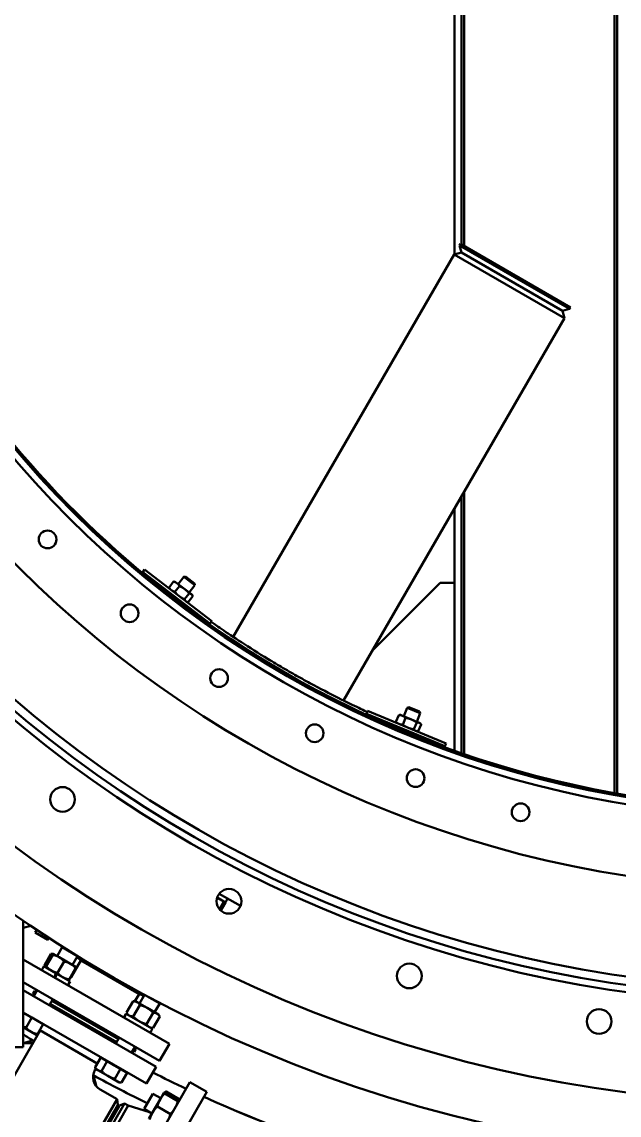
# Model space of a CAD drawing. Header units: inches. Extents: x 11 to 1621, y 11 to 1332.
# Drawn here: x 1219.9 to 1241.02, y 311.6 to 350.31 of the extents above; entities that cross this region are included whole.
import ezdxf

# ---------------------------------------------------------------- set-up
doc = ezdxf.new("R2010")
doc.units = ezdxf.units.IN
doc.header["$LTSCALE"] = 48
doc.header["$MEASUREMENT"] = 0
doc.layers.add('Visible (ANSI)', color=7, linetype='Continuous', lineweight=50)

msp = doc.modelspace()

# ---------------------------------------------------------------- linework, layer by layer
at = {"layer": 'Visible (ANSI)'}
for p, q in [((1240.855266, 323.006706), (1240.855266, 393.753764)), ((1240.946979, 322.990386), (1240.946979, 393.770084)), ((1235.196979, 342.079436), (1235.196979, 374.681033)), ((1235.446979, 374.329536), (1235.446979, 342.430934)), ((1235.538693, 342.377983), (1235.538693, 374.382487)), ((1235.373422, 342.401233), (1235.404672, 342.45536)), ((1235.373422, 342.401233), (1239.270537, 340.151233)), ((1235.442052, 342.145103), (1235.373422, 342.401233)), ((1239.301787, 340.20536), (1235.404672, 342.45536)), ((1235.185922, 342.076474), (1227.369532, 328.538088)), ((1235.442052, 342.145103), (1235.185922, 342.076474)), ((1239.083037, 339.826474), (1235.185922, 342.076474)), ((1235.442052, 342.145103), (1239.014407, 340.082603)), ((1239.014407, 340.082603), (1235.442052, 342.145103)), ((1239.014407, 340.082603), (1239.270537, 340.151233)), ((1239.014407, 340.082603), (1239.083037, 339.826474)), ((1239.270537, 340.151233), (1239.301787, 340.20536)), ((1239.083037, 339.826474), (1231.266646, 326.288088)), ((1235.538693, 324.38629), (1235.538693, 333.68749)), ((1235.446979, 333.528638), (1235.446979, 324.417882)), ((1235.196979, 324.505408), (1235.196979, 333.095625)), ((1223.938624, 330.984016), (1223.898175, 330.93637)), ((1224.170466, 330.835518), (1224.237065, 330.922311)), ((1224.170466, 330.835518), (1226.550526, 329.009234)), ((1224.237065, 330.922311), (1226.617125, 329.096027)), ((1225.419299, 330.409679), (1225.619386, 330.670437)), ((1225.684687, 330.678023), (1225.619386, 330.670437)), ((1226.016062, 330.366056), (1225.619386, 330.670437)), ((1225.684687, 330.678023), (1226.006489, 330.431096)), ((1225.10297, 330.291977), (1225.260576, 330.497373)), ((1225.129587, 330.237454), (1225.113846, 330.267694)), ((1225.32013, 330.485774), (1225.286847, 330.493153)), ((1225.312099, 330.131506), (1225.469705, 330.336903)), ((1225.381609, 330.438599), (1225.32013, 330.485774)), ((1225.65647, 330.227691), (1225.381609, 330.438599)), ((1225.892498, 330.04658), (1225.65647, 330.227691)), ((1225.815976, 330.105298), (1226.016062, 330.366056)), ((1226.006489, 330.431096), (1226.016062, 330.366056)), ((1234.696979, 330.451101), (1232.267505, 328.021626)), ((1235.196979, 330.451101), (1234.696979, 330.451101)), ((1225.121807, 330.021979), (1225.162158, 330.074566)), ((1225.652692, 329.87016), (1225.810298, 330.075556)), ((1225.784156, 329.769284), (1225.941762, 329.974681)), ((1225.915145, 330.029203), (1225.892498, 330.04658)), ((1225.915145, 330.029203), (1225.930886, 329.998964)), ((1225.518483, 329.717599), (1225.558835, 329.770186)), ((1225.724602, 329.780883), (1225.757885, 329.773505)), ((1226.508284, 329.041647), (1226.486391, 329.0106)), ((1226.486391, 329.0106), (1226.508284, 329.041647)), ((1226.486391, 329.0106), (1226.508284, 329.041647)), ((1226.550526, 329.009234), (1226.617125, 329.096027)), ((1233.400668, 325.726274), (1233.526448, 326.029933)), ((1233.58756, 326.054162), (1233.526448, 326.029933)), ((1233.988388, 325.838592), (1233.526448, 326.029933)), ((1233.58756, 326.054162), (1233.962307, 325.898937)), ((1232.084173, 325.814381), (1232.126039, 325.915454)), ((1232.084173, 325.814381), (1234.855812, 324.666331)), ((1232.133365, 325.794006), (1232.117424, 325.759522)), ((1232.126039, 325.915454), (1234.897677, 324.767404)), ((1233.125581, 325.53071), (1233.224656, 325.7699)), ((1233.285183, 325.774109), (1233.251124, 325.772622)), ((1233.356777, 325.744454), (1233.285183, 325.774109)), ((1233.676859, 325.611872), (1233.356777, 325.744454)), ((1233.369117, 325.429835), (1233.468192, 325.669024)), ((1233.95172, 325.49802), (1233.676859, 325.611872)), ((1233.862608, 325.534932), (1233.988388, 325.838592)), ((1233.962307, 325.898937), (1233.988388, 325.838592)), ((1233.165403, 325.484935), (1233.142371, 325.51007)), ((1233.213657, 325.274788), (1233.239022, 325.336027)), ((1233.765746, 325.265545), (1233.864822, 325.504735)), ((1233.858313, 325.197922), (1233.892371, 325.199409)), ((1233.918839, 325.202132), (1234.017915, 325.441321)), ((1233.978093, 325.487097), (1233.95172, 325.49802)), ((1233.978093, 325.487097), (1234.001124, 325.461962)), ((1233.675596, 325.083447), (1233.700962, 325.144685)), ((1234.855812, 324.666331), (1234.897677, 324.767404)), ((1226.875905, 319.444353), (1227.626589, 319.010945)), ((1226.803653, 319.30593), (1226.836445, 319.286997)), ((1227.097987, 319.136001), (1226.803654, 319.305934)), ((1226.836445, 319.286997), (1227.039528, 319.169747)), ((1227.039528, 319.169747), (1226.883006, 318.898644)), ((1227.102362, 319.13347), (1226.935627, 318.844676)), ((1227.039528, 319.169747), (1227.03953, 319.169751)), ((1227.039528, 319.169747), (1227.102362, 319.13347)), ((1227.097987, 319.136001), (1227.120692, 319.175327)), ((1219.946979, 318.486186), (1219.946979, 317.010725)), ((1220.216117, 318.303674), (1219.946979, 318.236135)), ((1220.24919, 318.281428), (1220.212312, 318.30272)), ((1220.424178, 318.164383), (1220.369353, 318.069423)), ((1220.818561, 317.810073), (1220.369353, 318.069423)), ((1220.858228, 317.87878), (1220.818561, 317.810073)), ((1221.143462, 317.237976), (1221.322411, 317.547925)), ((1221.3594, 317.557237), (1221.322411, 317.547925)), ((1221.863677, 317.235425), (1221.322411, 317.547925)), ((1219.946979, 317.117011), (1225.115056, 314.133221)), ((1220.92415, 317.316226), (1220.69254, 316.915065)), ((1220.986984, 317.279949), (1220.755374, 316.878787)), ((1221.007929, 317.316226), (1220.92415, 317.316226)), ((1221.211012, 317.198976), (1221.007929, 317.316226)), ((1221.39315, 317.045449), (1221.16154, 316.644287)), ((1221.617178, 316.964476), (1221.211012, 317.198976)), ((1221.980405, 317.083414), (1221.636596, 316.487921)), ((1221.684728, 316.925476), (1221.863677, 317.235425)), ((1221.861274, 317.24388), (1221.863677, 317.235425)), ((1224.041171, 315.89363), (1221.980405, 317.083414)), ((1219.946979, 314.010725), (1219.946979, 317.010725)), ((1220.675972, 316.87626), (1220.597972, 316.74116)), ((1220.675972, 316.87626), (1221.099886, 316.631514)), ((1220.734429, 316.84251), (1220.69254, 316.915065)), ((1221.799316, 316.810949), (1221.567706, 316.409787)), ((1221.820261, 316.847226), (1221.617178, 316.964476)), ((1219.946979, 316.308721), (1224.765056, 313.527003)), ((1221.099886, 316.631514), (1221.045707, 316.48266)), ((1221.079482, 316.46316), (1221.133661, 316.612014)), ((1221.099886, 316.631514), (1221.133661, 316.612014)), ((1221.133661, 316.612014), (1221.605218, 316.33976)), ((1221.605218, 316.33976), (1221.527218, 316.20466)), ((1219.946979, 316.031593), (1224.645056, 313.319157)), ((1220.288637, 315.903619), (1220.348637, 316.007542)), ((1220.344601, 315.871308), (1220.288637, 315.903619)), ((1220.314601, 315.819346), (1220.434601, 316.027192)), ((1220.404601, 315.975231), (1220.348637, 316.007542)), ((1223.892918, 315.636847), (1224.041171, 315.89363)), ((1220.870589, 315.498346), (1220.990589, 315.706192)), ((1223.25337, 314.191929), (1220.900589, 315.550308)), ((1223.31337, 314.295852), (1220.960589, 315.654231)), ((1223.832919, 315.636847), (1223.601309, 315.235686)), ((1223.916698, 315.636847), (1223.832919, 315.636847)), ((1224.067419, 315.501459), (1223.835809, 315.100297)), ((1223.971114, 315.60543), (1223.916698, 315.636847)), ((1224.322864, 315.402347), (1223.971114, 315.60543)), ((1224.052231, 315.558597), (1224.23118, 315.868547)), ((1224.239704, 315.870693), (1224.23118, 315.868547)), ((1224.772446, 315.556047), (1224.23118, 315.868547)), ((1224.593497, 315.246097), (1224.772446, 315.556047)), ((1224.762017, 315.592736), (1224.772446, 315.556047)), ((1219.946979, 315.234849), (1224.300056, 312.721599)), ((1220.651261, 314.822459), (1219.946979, 315.229076)), ((1219.946979, 315.229071), (1220.04201, 315.174205)), ((1220.04201, 315.174205), (1220.245093, 315.056955)), ((1223.584741, 315.196882), (1223.506741, 315.061782)), ((1223.584741, 315.196882), (1224.5122, 314.661413)), ((1223.643198, 315.163132), (1223.601309, 315.235686)), ((1224.536419, 315.230682), (1224.304809, 314.82952)), ((1224.674614, 315.199264), (1224.322864, 315.402347)), ((1224.72903, 315.167847), (1224.674614, 315.199264)), ((1224.72903, 315.167847), (1224.770919, 315.095293)), ((1219.946979, 314.716384), (1220.226176, 314.55519)), ((1220.245093, 315.056955), (1220.044038, 314.708717)), ((1220.245093, 315.056955), (1220.448176, 314.939705)), ((1220.448176, 314.939705), (1220.651259, 314.822455)), ((1220.651259, 314.822455), (1220.450204, 314.474217)), ((1220.651259, 314.822455), (1220.651261, 314.822459)), ((1224.770919, 315.095293), (1224.539309, 314.694132)), ((1220.548574, 314.598843), (1218.389484, 310.859189)), ((1220.226176, 314.55519), (1220.429259, 314.43794)), ((1220.528761, 314.610282), (1222.562364, 313.436181)), ((1223.22337, 314.139968), (1223.34337, 314.347814)), ((1224.45553, 314.694132), (1224.539309, 314.694132)), ((1224.513987, 314.660382), (1224.491282, 314.621055)), ((1224.5122, 314.661413), (1224.513935, 314.660411)), ((1224.513935, 314.660411), (1224.513987, 314.660382)), ((1219.196979, 314.010725), (1219.946979, 314.010725)), ((1219.946979, 314.155807), (1220.270698, 314.242547)), ((1223.779358, 313.818968), (1223.899358, 314.026814)), ((1223.865322, 313.838619), (1223.925322, 313.942542)), ((1223.925322, 313.942542), (1223.869358, 313.974852)), ((1225.115056, 314.133221), (1224.765056, 313.527003)), ((1222.684862, 313.648354), (1222.483807, 313.300116)), ((1222.684862, 313.648354), (1222.802112, 313.58066)), ((1222.747696, 313.612077), (1222.747698, 313.61208)), ((1223.56003, 313.14308), (1222.747698, 313.61208)), ((1222.802112, 313.58066), (1222.919362, 313.512965)), ((1223.865322, 313.838619), (1223.809358, 313.870929)), ((1222.512487, 313.25044), (1222.480385, 313.194837)), ((1222.525696, 313.227561), (1222.483807, 313.300116)), ((1222.525696, 313.227561), (1222.580112, 313.196144)), ((1222.580112, 313.196144), (1222.931862, 312.993061)), ((1222.919362, 313.512965), (1222.718307, 313.164727)), ((1222.919362, 313.512965), (1223.153862, 313.377577)), ((1223.153862, 313.377577), (1223.388362, 313.242188)), ((1223.388362, 313.242188), (1223.187307, 312.89395)), ((1223.388362, 313.242188), (1223.505612, 313.174494)), ((1223.505612, 313.174494), (1223.622862, 313.106799)), ((1224.645056, 313.319157), (1224.300056, 312.721599)), ((1222.435761, 312.992547), (1222.527268, 312.65104)), ((1222.931862, 312.993061), (1223.283612, 312.789978)), ((1223.283612, 312.789978), (1223.338028, 312.758561)), ((1223.622862, 313.106799), (1223.421807, 312.758561)), ((1223.560028, 313.143077), (1223.56003, 313.14308)), ((1222.519261, 312.637173), (1222.527268, 312.65104)), ((1222.663397, 312.511824), (1223.263709, 312.165234)), ((1225.842964, 312.768995), (1222.842964, 307.572843)), ((1223.338028, 312.758561), (1223.421807, 312.758561)), ((1226.440522, 312.423995), (1223.440522, 307.227843)), ((1224.920744, 312.389663), (1224.787994, 312.159733)), ((1224.920744, 312.389663), (1224.99499, 312.441651)), ((1224.99499, 312.441651), (1225.456053, 312.175456)), ((1226.440522, 312.423995), (1225.842964, 312.768995)), ((1222.076209, 310.108423), (1223.263709, 312.165234)), ((1223.525753, 312.016829), (1222.335753, 309.955689)), ((1223.289293, 311.970907), (1223.263709, 312.165234)), ((1223.34467, 311.941822), (1223.525753, 312.016829)), ((1223.657209, 311.940934), (1223.525753, 312.016829)), ((1224.52917, 312.363436), (1224.21667, 311.822171)), ((1224.787994, 312.159733), (1224.522494, 311.699874)), ((1224.811494, 312.200436), (1224.52917, 312.363436)), ((1224.953917, 312.37051), (1225.41498, 312.104316)), ((1225.448153, 312.085163), (1225.456053, 312.175456)), ((1222.257293, 310.183431), (1223.289293, 311.970907)), ((1222.31017, 310.150016), (1223.34467, 311.941822)), ((1223.657209, 311.940934), (1222.467209, 309.879793)), ((1223.657209, 311.940934), (1224.411937, 311.709433)), ((1224.498994, 311.659171), (1224.21667, 311.822171)), ((1224.522494, 311.699874), (1224.389744, 311.469944)), ((1224.688417, 311.910651), (1225.14948, 311.644456))]:
    msp.add_line(p, q, dxfattribs=at)
for centre, radius in [((1247.196979, 358.380235), 48.3125), ((1247.196979, 358.380235), 46.34375), ((1247.196979, 358.380235), 42.829288), ((1247.196979, 358.380235), 42.579288), ((1247.196979, 358.380235), 42.279288), ((1247.196979, 358.380235), 38.75), ((1247.196979, 358.380235), 36.25), ((1247.196979, 358.380235), 36), ((1220.80575, 331.989005), 0.3125), ((1223.708959, 329.374945), 0.3125), ((1226.869507, 327.078672), 0.3125), ((1230.252767, 325.125346), 0.3125), ((1233.821672, 323.536367), 0.3125), ((1221.334428, 322.783487), 0.4375), ((1237.537119, 322.329145), 0.3125), ((1227.221398, 319.175948), 0.4375), ((1233.600232, 316.533748), 0.4375), ((1240.313863, 314.921948), 0.4375)]:
    msp.add_circle(centre, radius, dxfattribs=at)
for centre, radius, start, end in [((1247.196979, 358.380235), 35.9375, 205.33, 229.67), ((1247.196979, 358.380235), 35.9375, 229.67, 265.33), ((1227.705782, 324.620491), 9.465066, 231.6967109, 232.7786645), ((1227.705782, 324.620491), 9.465066, 247.2213355, 248.3032891), ((1220.605051, 314.91842), 0.06, 216.4435357, 240), ((1247.196979, 358.380235), 51.6875, 238.1830788, 238.6436712), ((1222.853908, 313.620042), 0.06, 240, 263.5564643), ((1222.913397, 312.944837), 0.5, 150, 240), ((1223.51382, 313.239042), 0.06, 216.4435357, 240), ((1247.196979, 358.380235), 51.6875, 241.3563288, 243.7466404), ((1247.196979, 358.380235), 50.62647, 243.397197, 244.8865316), ((1247.196979, 358.380235), 50.625, 243.3972958, 244.8866738), ((1247.196979, 358.380235), 50.62647, 245.6707611, 260.8113127), ((1247.196979, 358.380235), 50.625, 245.6709263, 260.8122089)]:
    msp.add_arc(centre, radius, start, end, dxfattribs=at)
for centre, major_axis, start_param, end_param in [((1226.656069, 319.443577), (1.521321, 2.635006), 4.71238898, 4.748743679), ((1223.916069, 314.697758), (-1.521321, -2.635006), 1.607151026, 1.658526732), ((1224.026659, 314.889305), (-1.521321, -2.635006), 1.534441628, 1.585721408)]:
    msp.add_ellipse(centre, major_axis=major_axis, ratio=0.176326981, start_param=start_param, end_param=end_param, dxfattribs=at)
for points, weights in [([(1225.113846, 330.267694), (1225.108075, 330.27878), (1225.10297, 330.291977)], [1.01477953359, 1.01005189042, 1]), ([(1225.10297, 330.291977), (1225.142538, 330.227517), (1225.191066, 330.19028)], [1, 1.0379548493, 1]), ([(1225.260576, 330.497373), (1225.274645, 330.495858), (1225.286847, 330.493153)], [1, 1.01005189042, 1.01477953359]), ([(1225.381609, 330.438599), (1225.33308, 330.475837), (1225.260576, 330.497373)], [1, 1.0379548493, 1]), ([(1225.469705, 330.336903), (1225.430137, 330.401362), (1225.381609, 330.438599)], [1, 1.0379548493, 1]), ([(1225.65647, 330.227691), (1225.577435, 330.288337), (1225.469705, 330.336903)], [1, 1.0379548493, 1]), ([(1225.810298, 330.075556), (1225.735505, 330.167046), (1225.65647, 330.227691)], [1, 1.0379548493, 1]), ([(1225.191066, 330.19028), (1225.239595, 330.153043), (1225.312099, 330.131506)], [1, 1.0379548493, 1]), ([(1225.312099, 330.131506), (1225.386892, 330.040017), (1225.465927, 329.979372)], [1, 1.0379548493, 1]), ([(1225.465927, 329.979372), (1225.544962, 329.918726), (1225.652692, 329.87016)], [1, 1.0379548493, 1]), ([(1225.652692, 329.87016), (1225.67145, 329.821669), (1225.701956, 329.79826)], [1, 1.0379548493, 1]), ([(1225.892498, 330.04658), (1225.861992, 330.069988), (1225.810298, 330.075556)], [1, 1.0379548493, 1]), ([(1225.941762, 329.974681), (1225.923005, 330.023172), (1225.892498, 330.04658)], [1, 1.0379548493, 1]), ([(1225.701956, 329.79826), (1225.732462, 329.774852), (1225.784156, 329.769284)], [1, 1.0379548493, 1]), ([(1233.224656, 325.7699), (1233.238638, 325.772077), (1233.251124, 325.772622)], [1, 1.01005189042, 1.01477953359]), ([(1233.356777, 325.744454), (1233.300264, 325.767863), (1233.224656, 325.7699)], [1, 1.0379548493, 1]), ([(1233.468192, 325.669024), (1233.413289, 325.721046), (1233.356777, 325.744454)], [1, 1.0379548493, 1]), ([(1233.676859, 325.611872), (1233.584821, 325.649995), (1233.468192, 325.669024)], [1, 1.0379548493, 1]), ([(1233.864822, 325.504735), (1233.768897, 325.573748), (1233.676859, 325.611872)], [1, 1.0379548493, 1]), ([(1233.142371, 325.51007), (1233.133928, 325.519284), (1233.125581, 325.53071)], [1.01477953359, 1.01005189042, 1]), ([(1233.125581, 325.53071), (1233.180484, 325.478688), (1233.236997, 325.45528)], [1, 1.0379548493, 1]), ([(1233.236997, 325.45528), (1233.29351, 325.431872), (1233.369117, 325.429835)], [1, 1.0379548493, 1]), ([(1233.369117, 325.429835), (1233.465041, 325.360821), (1233.557079, 325.322697)], [1, 1.0379548493, 1]), ([(1233.557079, 325.322697), (1233.649117, 325.284574), (1233.765746, 325.265545)], [1, 1.0379548493, 1]), ([(1233.765746, 325.265545), (1233.796415, 325.223561), (1233.83194, 325.208846)], [1, 1.0379548493, 1]), ([(1233.83194, 325.208846), (1233.867466, 325.194131), (1233.918839, 325.202132)], [1, 1.0379548493, 1]), ([(1233.95172, 325.49802), (1233.916195, 325.512736), (1233.864822, 325.504735)], [1, 1.0379548493, 1]), ([(1234.017915, 325.441321), (1233.987246, 325.483305), (1233.95172, 325.49802)], [1, 1.0379548493, 1]), ([(1221.003153, 317.307954), (1220.968324, 317.316226), (1220.92415, 317.316226)], [1.01895290532, 1.01965956375, 1]), ([(1220.986984, 317.279949), (1221.007929, 317.316226), (1221.007929, 317.316226)], [1, 1.0379548493, 1]), ([(1221.211012, 317.198976), (1221.116761, 317.253392), (1220.986984, 317.279949)], [1, 1.0379548493, 1]), ([(1221.39315, 317.045449), (1221.305263, 317.14456), (1221.211012, 317.198976)], [1, 1.0379548493, 1]), ([(1221.617178, 316.964476), (1221.522927, 317.018892), (1221.39315, 317.045449)], [1, 1.0379548493, 1]), ([(1220.69254, 316.915065), (1220.714627, 316.876809), (1220.739205, 316.850782)], [1, 1.01965956375, 1.01895290532]), ([(1220.734429, 316.84251), (1220.734429, 316.84251), (1220.755374, 316.878787)], [1, 1.0379548493, 1]), ([(1220.755374, 316.878787), (1220.843261, 316.779676), (1220.937512, 316.72526)], [1, 1.0379548493, 1]), ([(1220.937512, 316.72526), (1221.031763, 316.670844), (1221.16154, 316.644287)], [1, 1.0379548493, 1]), ([(1221.799316, 316.810949), (1221.711429, 316.91006), (1221.617178, 316.964476)], [1, 1.0379548493, 1]), ([(1221.820261, 316.847226), (1221.820261, 316.847226), (1221.799316, 316.810949)], [1, 1.0379548493, 1]), ([(1221.16154, 316.644287), (1221.249427, 316.545176), (1221.343678, 316.49076)], [1, 1.0379548493, 1]), ([(1221.343678, 316.49076), (1221.437929, 316.436344), (1221.567706, 316.409787)], [1, 1.0379548493, 1]), ([(1221.567706, 316.409787), (1221.546761, 316.37351), (1221.546761, 316.37351)], [1, 1.0379548493, 1]), ([(1223.971114, 315.60543), (1223.916698, 315.636847), (1223.832919, 315.636847)], [1, 1.0379548493, 1]), ([(1224.067419, 315.501459), (1224.02553, 315.574013), (1223.971114, 315.60543)], [1, 1.0379548493, 1]), ([(1224.322864, 315.402347), (1224.214032, 315.465182), (1224.067419, 315.501459)], [1, 1.0379548493, 1]), ([(1223.601309, 315.235686), (1223.643198, 315.163132), (1223.697614, 315.131715)], [1, 1.0379548493, 1]), ([(1223.697614, 315.131715), (1223.75203, 315.100297), (1223.835809, 315.100297)], [1, 1.0379548493, 1]), ([(1223.835809, 315.100297), (1223.940532, 314.991466), (1224.049364, 314.928632)], [1, 1.0379548493, 1]), ([(1224.536419, 315.230682), (1224.431696, 315.339513), (1224.322864, 315.402347)], [1, 1.0379548493, 1]), ([(1224.674614, 315.199264), (1224.620198, 315.230682), (1224.536419, 315.230682)], [1, 1.0379548493, 1]), ([(1224.770919, 315.095293), (1224.72903, 315.167847), (1224.674614, 315.199264)], [1, 1.0379548493, 1]), ([(1219.946979, 314.733902), (1219.991907, 314.719385), (1220.044038, 314.708717)], [1.01810470855, 1.01490779271, 1]), ([(1224.049364, 314.928632), (1224.158196, 314.865797), (1224.304809, 314.82952)], [1, 1.0379548493, 1]), ([(1224.304809, 314.82952), (1224.346698, 314.756966), (1224.401114, 314.725549)], [1, 1.0379548493, 1]), ([(1224.401114, 314.725549), (1224.45553, 314.694132), (1224.539309, 314.694132)], [1, 1.0379548493, 1]), ([(1220.044038, 314.708717), (1220.131925, 314.609606), (1220.226176, 314.55519)], [1, 1.0379548493, 1]), ([(1220.226176, 314.55519), (1220.320427, 314.500774), (1220.450204, 314.474217)], [1, 1.0379548493, 1]), ([(1220.450204, 314.474217), (1220.429259, 314.43794), (1220.429259, 314.43794)], [1, 1.0379548493, 1]), ([(1222.483807, 313.300116), (1222.525696, 313.227561), (1222.580112, 313.196144)], [1, 1.0379548493, 1]), ([(1222.580112, 313.196144), (1222.634528, 313.164727), (1222.718307, 313.164727)], [1, 1.0379548493, 1]), ([(1222.718307, 313.164727), (1222.82303, 313.055895), (1222.931862, 312.993061)], [1, 1.0379548493, 1]), ([(1222.931862, 312.993061), (1223.040694, 312.930227), (1223.187307, 312.89395)], [1, 1.0379548493, 1]), ([(1223.187307, 312.89395), (1223.229196, 312.821395), (1223.283612, 312.789978)], [1, 1.0379548493, 1]), ([(1223.283612, 312.789978), (1223.338028, 312.758561), (1223.421807, 312.758561)], [1, 1.0379548493, 1]), ([(1224.920744, 312.389663), (1224.920744, 312.389663), (1224.953917, 312.37051)], [1, 1.0379548493, 1]), ([(1224.99499, 312.441651), (1224.955843, 312.414239), (1224.928308, 312.385296)], [1, 1.01965956375, 1.01895290532]), ([(1224.787994, 312.159733), (1224.726384, 312.053022), (1224.688417, 311.910651)], [1, 1.0379548493, 1]), ([(1224.953917, 312.37051), (1224.849603, 312.266444), (1224.787994, 312.159733)], [1, 1.0379548493, 1]), ([(1225.315403, 311.855233), (1225.377013, 311.961944), (1225.41498, 312.104316)], [1, 1.0379548493, 1]), ([(1225.41498, 312.104316), (1225.448153, 312.085163), (1225.448153, 312.085163)], [1, 1.0379548493, 1]), ([(1225.440589, 312.08953), (1225.451888, 312.127848), (1225.456053, 312.175456)], [1.01895290532, 1.01965956375, 1]), ([(1224.522494, 311.699874), (1224.460884, 311.593163), (1224.422917, 311.450791)], [1, 1.0379548493, 1]), ([(1224.688417, 311.910651), (1224.584103, 311.806584), (1224.522494, 311.699874)], [1, 1.0379548493, 1]), ([(1225.049903, 311.395374), (1225.111513, 311.502084), (1225.14948, 311.644456)], [1, 1.0379548493, 1]), ([(1225.14948, 311.644456), (1225.253794, 311.748522), (1225.315403, 311.855233)], [1, 1.0379548493, 1])]:
    msp.add_rational_spline(points, weights, degree=2, dxfattribs=at)
for points, knots in [([(1226.595124, 329.067354), (1226.596154, 329.06663), (1226.597202, 329.065894), (1226.662141, 329.020263), (1226.787356, 328.932365), (1227.149979, 328.68432), (1227.384037, 328.526629), (1227.942296, 328.163497), (1228.262744, 327.960868), (1228.780192, 327.64679), (1228.958545, 327.540574), (1229.320019, 327.329638), (1229.5023, 327.225415), (1229.864877, 327.022254), (1230.04432, 326.923804), (1230.574629, 326.638434), (1230.905299, 326.468419), (1231.476393, 326.183234), (1231.710604, 326.070984), (1231.986475, 325.940498), (1232.065298, 325.903768), (1232.11219, 325.882027)], [1.5358627, 1.5358627, 1.5358627, 1.5358627, 1.587600717, 1.587600717, 4.689893262, 4.689893262, 7.786393195, 7.786393195, 10.933458792, 10.933458792, 12.523245516, 12.523245516, 14.115322635, 14.115322635, 15.711395981, 15.711395981, 18.960085674, 18.960085674, 22.223031188, 22.223031188, 24.353625932, 24.353625932, 24.353625932, 24.353625932]), ([(1221.636596, 316.487921), (1221.627347, 316.471899), (1221.615652, 316.455324), (1221.590519, 316.42675), (1221.577428, 316.414444), (1221.564361, 316.404002)], [-2.263360389, -2.263360389, -2.263360389, -2.263360389, -2.1223940602, -2.1223940602, -1.9973899678, -1.9973899678, -1.9973899678, -1.9973899678]), ([(1219.947048, 314.151238), (1219.962708, 314.151401), (1219.988568, 314.151634), (1220.069803, 314.151934), (1220.131477, 314.151915), (1220.230588, 314.150416), (1220.259215, 314.149848), (1220.288902, 314.149065)], [-29.369027856, -29.369027856, -29.369027856, -29.369027856, -28.734870361, -28.734870361, -27.907434578, -27.907434578, -27.594693318, -27.594693318, -27.594693318, -27.594693318]), ([(1220.341766, 314.240637), (1220.339375, 314.240712), (1220.337044, 314.240785), (1220.300811, 314.241896), (1220.280332, 314.242329), (1220.271593, 314.242527), (1220.270698, 314.242547), (1220.270698, 314.242547)], [28.675643525, 28.675643525, 28.675643525, 28.675643525, 28.734870361, 28.734870361, 29.620385334, 29.620385334, 29.854211021, 29.854211021, 29.854211021, 29.854211021]), ([(1222.435761, 312.992547), (1222.435761, 312.992547), (1222.431026, 313.000375), (1222.420496, 313.017571), (1222.419792, 313.01872), (1222.419064, 313.019908)], [17.9125266128, 17.9125266128, 17.9125266128, 17.9125266128, 18.655041539, 18.655041539, 18.7062522206, 18.7062522206, 18.7062522206, 18.7062522206]), ([(1222.428309, 312.823632), (1222.43438, 312.813271), (1222.440209, 312.803278), (1222.47228, 312.748101), (1222.492962, 312.711732), (1222.520474, 312.66317), (1222.527268, 312.65104), (1222.527268, 312.65104)], [-19.553653494, -19.553653494, -19.553653494, -19.553653494, -19.397556465, -19.397556465, -18.655041539, -18.655041539, -17.912526613, -17.912526613, -17.912526613, -17.912526613])]:
    msp.add_open_spline(points, degree=3, knots=knots, dxfattribs=at)

doc.saveas('drawing.dxf')
